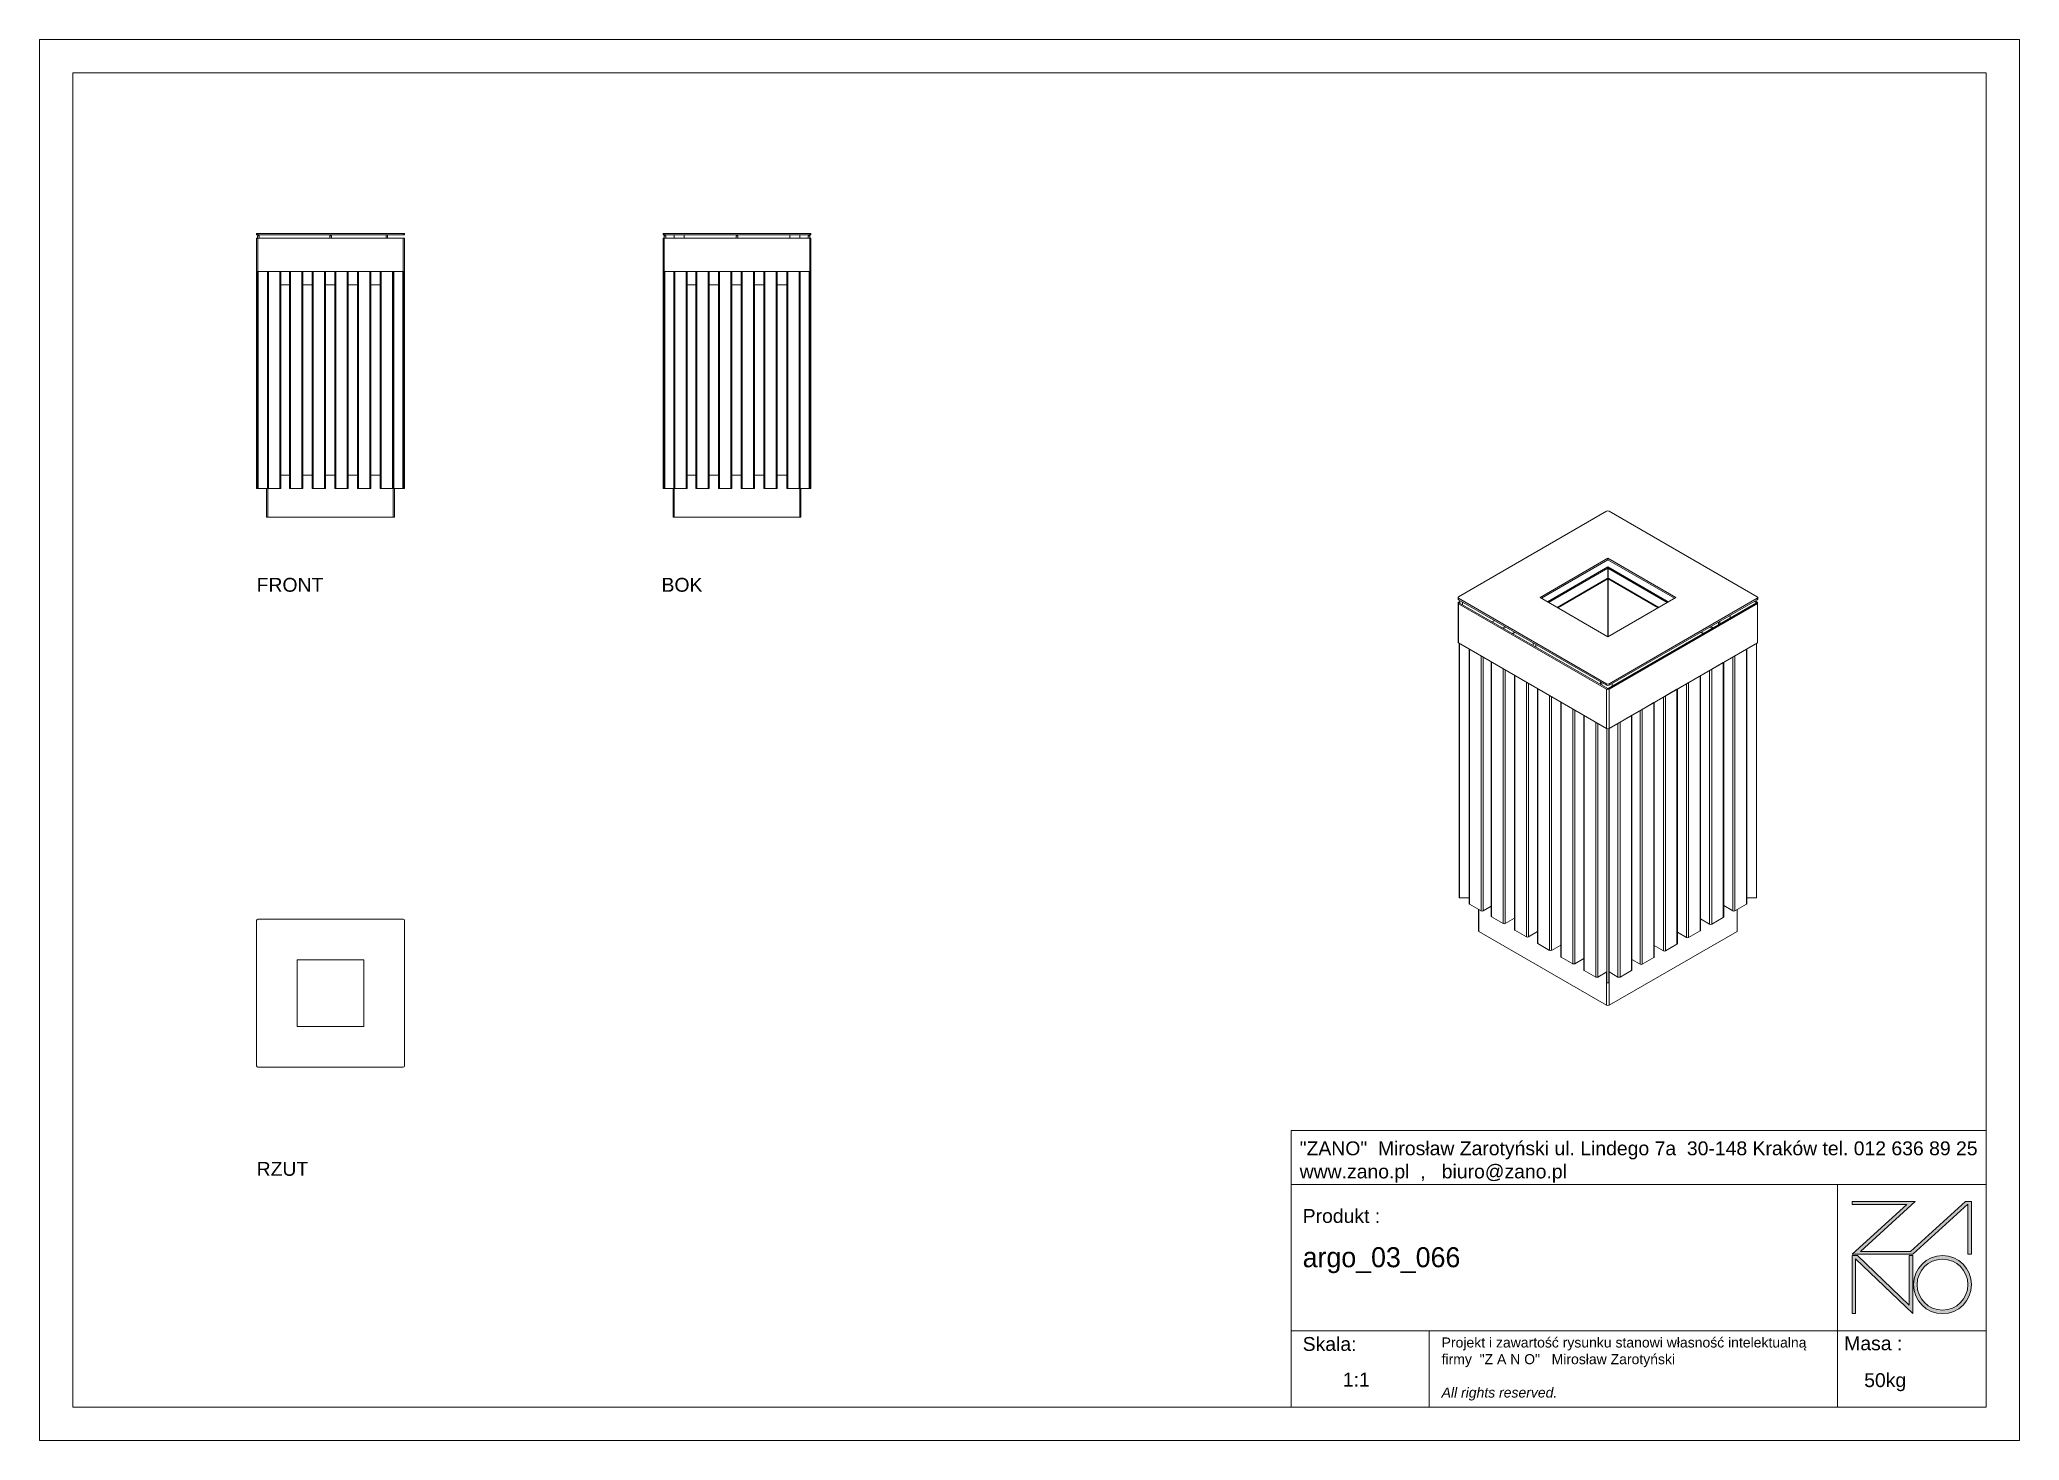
# Model space of a CAD drawing. Header units: millimetres. Extents: x 2136 to 8076, y -1910 to 2290.
import ezdxf

# ---------------------------------------------------------------- set-up
doc = ezdxf.new("R2010")
doc.units = ezdxf.units.MM
doc.layers.add('tabelka', color=155, linetype='Continuous')
doc.layers.add('WYMIAR', color=96, linetype='Continuous')

# ---------------------------------------------------------------- blocks, each defined once
blk = doc.blocks.new('zano')
at = {"layer": 'Defpoints', "lineweight": 5}
for points in [[(6270.2, 3716.2), (6270.2, 3707.4), (6434.8, 3707.4), (6270.2, 3558.4), (6452.4, 3558.4), (6617.9, 3708.2), (6617.9, 3558.4), (6628.6, 3558.4), (6628.6, 3716.2), (6610.7, 3716.2), (6446.1, 3567.2), (6295.4, 3567.2), (6459.9, 3716.2), (6270.2, 3716.2), (6270.2, 3707.4)], [(6270.2, 3554.4), (6286.2, 3554.4), (6441.7, 3405.6), (6441.7, 3554.4), (6452.4, 3554.4), (6452.4, 3380.5), (6281, 3544.6), (6281, 3380.5), (6270.2, 3380.5)]]:
    blk.add_hatch(color=251, dxfattribs=at).paths.add_polyline_path(points)
h = blk.add_hatch(color=251, dxfattribs=at)
h.paths.add_polyline_path([(6454.7, 3467.4, 1), (6628.6, 3467.4, 1)])
h.paths.add_polyline_path([(6617.9, 3467.4, -1), (6465.4, 3467.4, -1)], flags=16)
at = {"layer": 'Defpoints', "color": 251, "lineweight": 5}
blk.add_lwpolyline([(6434.8, 3707.4), (6270.2, 3558.4), (6452.4, 3558.4), (6617.9, 3708.2), (6617.9, 3558.4), (6628.6, 3558.4), (6628.6, 3716.2), (6610.7, 3716.2), (6446.1, 3567.2), (6295.4, 3567.2), (6459.9, 3716.2), (6270.2, 3716.2), (6270.2, 3707.4), (6432.1, 3707.4)], dxfattribs=at)
for points in [[(6270.2, 3716.2), (6270.2, 3707.4), (6434.8, 3707.4), (6270.2, 3558.4), (6452.4, 3558.4), (6617.9, 3708.2), (6617.9, 3558.4), (6628.6, 3558.4), (6628.6, 3716.2), (6610.7, 3716.2), (6446.1, 3567.2), (6295.4, 3567.2), (6459.9, 3716.2), (6270.2, 3716.2), (6270.2, 3707.4)], [(6270.2, 3554.4), (6286.2, 3554.4), (6441.7, 3405.6), (6441.7, 3554.4), (6452.4, 3554.4), (6452.4, 3380.5), (6281, 3544.6), (6281, 3380.5), (6270.2, 3380.5)]]:
    blk.add_lwpolyline(points, close=True, dxfattribs=at)
for radius in [87, 76.3]:
    blk.add_circle((6541.7, 3467.4), radius, dxfattribs=at)
blk = doc.blocks.new('TABELA')
at = {"layer": 'tabelka', "lineweight": 5}
for p, q in [((4587.4, 3929.4), (6672.4, 3929.4)), ((4587.4, 3767.6), (4587.4, 3929.4)), ((4587.4, 3929.4), (6672.4, 3929.4)), ((6226.5, 3767.6), (6226.5, 3329)), ((4587.4, 3329), (6672.4, 3329)), ((5001.6, 3329), (5001.6, 3100.4)), ((6226.5, 3329), (6226.5, 3100.4))]:
    blk.add_line(p, q, dxfattribs=at)
blk.add_lwpolyline([(4587.4, 3767.6), (6672.4, 3767.6), (6672.4, 3100.4), (4587.4, 3100.4)], close=True, dxfattribs=at)
blk.add_blockref('zano', (0, 0))
at = {"layer": 'tabelka', "lineweight": 5, "attachment_point": 1}
for s, insert, char_height, width in [('{\\fArial|b0|i0|c238|p34;"ZANO"  Mirosław Zarotyński ul. Lindego 7a  30-148 Kraków tel. 012 636 89 25\\Pwww.zano.pl  ,   biuro@zano.pl}', (4613, 3896.9), 41.595, 2040.38), ('{\\fArial|b0|i0|c238|p34;Produkt : }', (4622, 3694.1), 41.595, 265.273), ('{\\fCentury Gothic|b0|i0|c238|p34;argo_03_066}', (4622, 3579.5), 60, 713.135), ('{\\fArial|b0|i0|c238|p34;Skala: }', (4622, 3310.3), 41.595, 191.675), ('{\\fArial|b0|i0|c238|p34;Masa :}', (6246.7, 3312.2), 41.595, 200.457), ('{\\fArial|b0|i0|c238|p34;1:1}', (4742.5, 3203.5), 41.595, 42.482), ('{\\fArial|b0|i0|c238|p34;50kg}', (6306.7, 3201.8), 41.595, 42.482)]:
    blk.add_mtext(s, dxfattribs=dict(at, insert=insert, char_height=char_height, width=width))
at = {"layer": 'tabelka', "color": 1, "lineweight": 5, "insert": (5038.9, 3308.9), "char_height": 30, "width": 1186.12, "attachment_point": 1}
blk.add_mtext('{\\fArial|b0|i0|c0|p34;Projekt i zawartość rysunku stanowi własność intelektualną firmy \\fArial|b0|i0|c238|p34; "Z A N O"   Mirosław Zarotyński\\fArial|b0|i1|c238|p34;\\P\\PAll rights reserved.}', dxfattribs=at)
blk = doc.blocks.new('izometria')
at = {"color": 7, "linetype": 'Continuous', "lineweight": 15}
for p, q in [((1538, 1146.4), (1229.6, 968.3)), ((1851.7, 968.3), (1543.3, 1146.4)), ((1540.7, 1048.5), (1399.2, 966.8)), ((1540.7, 1045.2), (1402.1, 965.2)), ((1682.1, 966.8), (1540.7, 1048.5)), ((1540.7, 1048.5), (1540.7, 1045.2)), ((1679.3, 965.2), (1540.7, 1045.2)), ((1540.7, 1030.3), (1414.9, 957.8)), ((1540.7, 1027.9), (1417.1, 956.5)), ((1540.2, 1027.6), (1417.1, 956.5)), ((1434.9, 946.2), (1538.8, 1006.1)), ((1436.3, 945.4), (1540.2, 1005.3)), ((1538.8, 1006.1), (1540.2, 1005.3)), ((1540.2, 994.9), (1540.2, 1027.6)), ((1540.2, 885.5), (1540.2, 1005.3)), ((1540.2, 994.9), (1540.2, 994.9)), ((1666.4, 957.8), (1540.7, 1030.3)), ((1540.7, 1030.3), (1540.7, 1027.9)), ((1664.3, 956.5), (1540.7, 1027.9)), ((1664.3, 956.5), (1541.2, 1027.6)), ((1541.2, 994.9), (1541.2, 1027.6)), ((1542.6, 1006.1), (1541.2, 1005.3)), ((1541.2, 1005.3), (1645, 945.4)), ((1541.2, 885.5), (1541.2, 1005.3)), ((1541.2, 994.9), (1541.2, 994.9)), ((1542.6, 1006.1), (1646.4, 946.2)), ((1228.5, 966.8), (1228.5, 963.6)), ((1228.5, 955.4), (1228.5, 873.7)), ((1229.6, 965.3), (1538, 787.2)), ((1229.6, 965.3), (1229.6, 962)), ((1229.6, 962), (1538, 784)), ((1232.3, 958.4), (1229.6, 956.9)), ((1229.6, 956.9), (1231.7, 955.7)), ((1231.7, 955.1), (1229.6, 953.9)), ((1229.6, 953.9), (1229.6, 872.2)), ((1229.6, 953.9), (1538, 775.8)), ((1232.3, 956), (1231.7, 955.7)), ((1231.7, 955.1), (1540.2, 777)), ((1232.3, 960.5), (1232.3, 954.8)), ((1237.3, 951.9), (1237.3, 957.6)), ((1399.2, 966.8), (1540.7, 885.2)), ((1540.7, 885.2), (1682.1, 966.8)), ((1541.2, 777), (1850.1, 955.4)), ((1543.3, 787.2), (1851.7, 965.3)), ((1543.3, 784), (1851.7, 962)), ((1543.3, 775.8), (1852.2, 954.1)), ((1850.1, 955.4), (1845.2, 958.2)), ((1852.2, 956.6), (1847.3, 959.5)), ((1852.2, 956.6), (1850.1, 955.4)), ((1850.1, 955.4), (1852.2, 954.1)), ((1850.1, 955.4), (1850.1, 955.4)), ((1851.7, 965.3), (1851.7, 962)), ((1852.2, 956.6), (1852.2, 954.1)), ((1852.2, 954.1), (1852.2, 872.5)), ((1852.8, 963.6), (1852.8, 966.8)), ((1304.8, 918.6), (1299.8, 915.8)), ((1770.9, 909.7), (1770.9, 915.4)), ((1773.7, 911.3), (1773.7, 917)), ((1795, 923.5), (1795, 929.3)), ((1229.6, 872.2), (1538, 694.2)), ((1230.9, 341.8), (1230.9, 871.4)), ((1326, 906.4), (1321, 903.5)), ((1328.1, 905.2), (1323.2, 902.3)), ((1341, 892), (1346, 894.9)), ((1342.4, 891.2), (1347.4, 894)), ((1385.2, 872.2), (1385.2, 866.5)), ((1390.2, 863.6), (1390.2, 869.3)), ((1543.3, 694.2), (1852.2, 872.5)), ((1733.9, 894), (1738.9, 891.2)), ((1735.4, 894.9), (1740.3, 892)), ((1758.2, 902.3), (1753.2, 905.2)), ((1760.3, 903.5), (1755.4, 906.4)), ((1850.4, 341.8), (1850.4, 871.4)), ((1251.3, 859.7), (1251.3, 329.7)), ((1276.2, 845.3), (1252.2, 859.2)), ((1252.2, 328.4), (1252.2, 859.2)), ((1276.2, 845.3), (1276.2, 314.6)), ((1297.6, 833), (1297.6, 302.9)), ((1322.5, 818.6), (1298.4, 832.5)), ((1298.4, 301.7), (1298.4, 832.5)), ((1780.9, 831.3), (1756.9, 817.5)), ((1780.9, 831.3), (1780.9, 300.6)), ((1781.8, 301.8), (1781.8, 831.8)), ((1829.2, 859.2), (1805.1, 845.3)), ((1805.1, 314.6), (1805.1, 845.3)), ((1829.2, 859.2), (1829.2, 328.4)), ((1830, 329.7), (1830, 859.7)), ((1322.5, 818.6), (1322.5, 287.8)), ((1345.8, 805.1), (1345.8, 275.1)), ((1370.7, 790.7), (1346.7, 804.6)), ((1346.7, 273.9), (1346.7, 804.6)), ((1370.7, 790.7), (1370.7, 260)), ((1525.1, 785.7), (1525.1, 791.4)), ((1527.9, 784.1), (1527.9, 789.8)), ((1538, 787.2), (1538, 784)), ((1543.3, 787.2), (1543.3, 784)), ((1549.2, 781.6), (1549.2, 787.4)), ((1732.7, 803.5), (1708.6, 789.6)), ((1708.6, 258.8), (1708.6, 789.6)), ((1732.7, 803.5), (1732.7, 272.7)), ((1733.5, 274), (1733.5, 804)), ((1756.9, 286.7), (1756.9, 817.5)), ((1394, 777.3), (1394, 247.2)), ((1419, 762.9), (1394.9, 776.8)), ((1394.9, 246), (1394.9, 776.8)), ((1419, 762.9), (1419, 232.1)), ((1442.3, 749.4), (1442.3, 219.4)), ((1467.2, 735), (1443.2, 748.9)), ((1443.2, 218.2), (1443.2, 748.9)), ((1538, 775.8), (1540.2, 777)), ((1538, 775.8), (1538, 694.2)), ((1541.2, 777), (1543.3, 775.8)), ((1543.3, 775.8), (1543.3, 694.2)), ((1636.2, 747.8), (1612.1, 733.9)), ((1636.2, 747.8), (1636.2, 217)), ((1637.1, 218.2), (1637.1, 748.3)), ((1684.4, 775.6), (1660.4, 761.7)), ((1660.4, 231), (1660.4, 761.7)), ((1684.4, 775.6), (1684.4, 244.9)), ((1685.3, 246.1), (1685.3, 776.1)), ((1467.2, 735), (1467.2, 204.3)), ((1490.5, 721.6), (1490.5, 191.5)), ((1515.5, 707.2), (1491.4, 721.1)), ((1491.4, 190.3), (1491.4, 721.1)), ((1515.5, 707.2), (1515.5, 176.4)), ((1589.9, 721.1), (1565.9, 707.2)), ((1565.9, 176.4), (1565.9, 707.2)), ((1589.9, 721.1), (1589.9, 190.3)), ((1590.8, 191.5), (1590.8, 721.6)), ((1612.1, 203.1), (1612.1, 733.9)), ((1538.2, 164.5), (1538.2, 694.1)), ((1543.2, 164.5), (1543.2, 694.1)), ((1231.4, 341.5), (1251.3, 341.5)), ((1830, 341.5), (1849.9, 341.5)), ((1276.2, 314.6), (1252.2, 328.4)), ((1270.9, 317.6), (1270.9, 272.8)), ((1297.6, 324.4), (1280.5, 314.6)), ((1322.5, 287.8), (1298.4, 301.7)), ((1345.8, 298.9), (1326.7, 287.8)), ((1752.6, 286.7), (1733.5, 297.7)), ((1780.9, 300.6), (1756.9, 286.7)), ((1800.9, 314.6), (1781.8, 325.6)), ((1829.2, 328.4), (1805.1, 314.6)), ((1809.7, 271.5), (1809.7, 317.2)), ((1272, 271.2), (1538, 117.7)), ((1370.7, 260), (1346.7, 273.9)), ((1394, 271), (1375, 260)), ((1543.3, 117.7), (1809.7, 271.5)), ((1704.4, 258.8), (1685.3, 269.9)), ((1732.7, 272.7), (1708.6, 258.8)), ((1419, 232.1), (1394.9, 246)), ((1442.3, 243.2), (1423.2, 232.1)), ((1467.2, 204.3), (1443.2, 218.2)), ((1490.5, 215.3), (1471.5, 204.3)), ((1607.9, 203.1), (1590.8, 213)), ((1636.2, 217), (1612.1, 203.1)), ((1656.1, 231), (1637.1, 242)), ((1684.4, 244.9), (1660.4, 231)), ((1515.5, 176.4), (1491.4, 190.3)), ((1538.2, 187.1), (1519.7, 176.4)), ((1561.6, 176.4), (1543.2, 187.1)), ((1589.9, 190.3), (1565.9, 176.4)), ((1542.7, 164.2), (1538.7, 164.2))]:
    blk.add_line(p, q, dxfattribs=at)
at = {"color": 8, "linetype": 'Continuous', "lineweight": 15}
for p, q in [((1231.7, 955.7), (1231.7, 955.1)), ((1231.4, 341.5), (1231.4, 871.2)), ((1849.9, 341.5), (1849.9, 871.2)), ((1280.5, 314.6), (1280.5, 842.9)), ((1800.9, 842.9), (1800.9, 314.6)), ((1326.7, 287.8), (1326.7, 816.1)), ((1375, 260), (1375, 788.3)), ((1704.4, 787.1), (1704.4, 258.8)), ((1752.6, 815), (1752.6, 286.7)), ((1423.2, 232.1), (1423.2, 760.4)), ((1656.1, 759.3), (1656.1, 231)), ((1471.5, 204.3), (1471.5, 732.6)), ((1519.7, 176.4), (1519.7, 704.7)), ((1561.6, 704.7), (1561.6, 176.4)), ((1607.9, 731.4), (1607.9, 203.1)), ((1538.7, 164.2), (1538.7, 693.9)), ((1542.7, 164.2), (1542.7, 693.9)), ((1272, 271.2), (1272, 317)), ((1538, 117.7), (1538, 187)), ((1543.3, 117.7), (1543.3, 187))]:
    blk.add_line(p, q, dxfattribs=at)
at = {"color": 7, "linetype": 'Continuous', "lineweight": 15, "flags": 128}
for points in [[(1230.9, 341.8), (1230.9, 341.8), (1231, 341.7), (1231, 341.7), (1231.1, 341.6), (1231.2, 341.6), (1231.2, 341.6), (1231.3, 341.5), (1231.4, 341.5)], [(1849.9, 341.5), (1850, 341.5), (1850.1, 341.6), (1850.2, 341.6), (1850.3, 341.6), (1850.3, 341.7), (1850.4, 341.7), (1850.4, 341.8), (1850.4, 341.8)], [(1538.7, 164.2), (1538.6, 164.2), (1538.5, 164.2), (1538.4, 164.2), (1538.3, 164.3), (1538.3, 164.3), (1538.2, 164.4), (1538.2, 164.4), (1538.2, 164.5)], [(1543.2, 164.5), (1543.2, 164.4), (1543.1, 164.4), (1543.1, 164.3), (1543, 164.3), (1542.9, 164.2), (1542.9, 164.2), (1542.8, 164.2), (1542.7, 164.2)]]:
    blk.add_lwpolyline(points, dxfattribs=at)
at = {"color": 7, "linetype": 'Continuous', "lineweight": 15}
for centre, radius, start, end in [((1540.7, 1141.3), 5.69, 62.6099, 117.3901), ((1540.7, 1026.6), 1.08, 62.61, 117.39), ((1540.7, 994), 1.08, 62.61, 117.39), ((1230.2, 966.8), 1.62, 110.7838, 249.2162), ((1230.4, 963.7), 1.86, 185.6936, 245.6258), ((1230.2, 955.4), 1.62, 110.7838, 249.2162), ((1231.8, 955.4), 0.306, 110.7839, 249.2161), ((1851.2, 966.8), 1.62, 290.7838, 69.2162), ((1851, 963.7), 1.86, 294.3742, 354.3064), ((1230.4, 873.9), 1.86, 185.6936, 245.6258), ((1540.7, 792.3), 5.69, 242.6099, 297.3901), ((1540.7, 789), 5.69, 242.6099, 297.3901), ((1540.7, 780.9), 5.69, 242.6099, 297.3901), ((1540.7, 778), 1.08, 242.61, 297.39), ((1540.7, 699.2), 5.69, 242.6099, 297.3901), ((1252.8, 329.8), 1.51, 185.6939, 245.6253), ((1278.3, 318.6), 4.61, 242.6098, 297.3903), ((1299.1, 303.1), 1.51, 185.694, 245.6254), ((1780.3, 302), 1.51, 294.3748, 354.3057), ((1803, 318.6), 4.61, 242.6097, 297.3902), ((1828.5, 329.8), 1.51, 294.3747, 354.3061), ((1272.8, 272.9), 1.86, 185.6956, 245.6248), ((1324.6, 291.9), 4.61, 242.6098, 297.3903), ((1347.3, 275.2), 1.51, 185.6941, 245.6252), ((1372.8, 264.1), 4.61, 242.6098, 297.3903), ((1706.5, 262.9), 4.61, 242.6097, 297.3902), ((1732, 274.1), 1.51, 294.3749, 354.3056), ((1754.7, 290.8), 4.61, 242.6098, 297.3901), ((1395.6, 247.4), 1.51, 185.6942, 245.6252), ((1421.1, 236.2), 4.61, 242.6098, 297.3903), ((1443.8, 219.5), 1.51, 185.694, 245.6253), ((1635.5, 218.4), 1.51, 294.3748, 354.3057), ((1658.3, 235.1), 4.61, 242.6097, 297.3902), ((1683.8, 246.2), 1.51, 294.3748, 354.3058), ((1469.3, 208.4), 4.61, 242.6098, 297.3903), ((1492, 191.7), 1.51, 185.6941, 245.6252), ((1517.6, 180.5), 4.61, 242.6098, 297.3903), ((1563.7, 180.5), 4.61, 242.6097, 297.3902), ((1589.3, 191.7), 1.51, 294.3748, 354.3059), ((1610, 207.2), 4.61, 242.6099, 297.3901), ((1540.7, 122.7), 5.69, 242.6097, 297.3903)]:
    blk.add_arc(centre, radius, start, end, dxfattribs=at)
blk = doc.blocks.new('front')
at = {"color": 7, "linetype": 'Continuous', "lineweight": 15}
for p, q in [((-1687, 1590.2), (-1687, 1586.2)), ((-1687, 1590.2), (-1683.3, 1590.2)), ((-1687, 1586.2), (-1683.3, 1586.2)), ((-1687, 1576.2), (-1687, 1476.2)), ((-1687, 1576.2), (-1683.3, 1576.2)), ((-1684, 1583.9), (-1684, 1576.2)), ((-1683.3, 1590.2), (-1683.3, 1586.2)), ((-1683.3, 1590.2), (-1247, 1590.2)), ((-1683.3, 1586.2), (-1247, 1586.2)), ((-1683.3, 1576.2), (-1683.3, 1476.2)), ((-1683.3, 1576.2), (-1247, 1576.2)), ((-1679, 1576.2), (-1679, 1583.9)), ((-1467.6, 1583.9), (-1467.6, 1576.2)), ((-1462.6, 1576.2), (-1462.6, 1583.9)), ((-1298.3, 1576.2), (-1298.3, 1586.2)), ((-1294.3, 1576.2), (-1294.3, 1586.2)), ((-1247, 1590.2), (-1247, 1586.2)), ((-1247, 1590.2), (-1243.3, 1590.2)), ((-1247, 1586.2), (-1243.3, 1586.2)), ((-1247, 1576.2), (-1247, 1476.2)), ((-1247, 1576.2), (-1243.3, 1576.2)), ((-1243.3, 1590.2), (-1243.3, 1586.2)), ((-1243.3, 1576.2), (-1243.3, 1476.2)), ((-1687, 1476.2), (-1683.3, 1476.2)), ((-1687, 826.2), (-1687, 1476.2)), ((-1685.7, 1476.2), (-1685.7, 826.2)), ((-1685.6, 826.2), (-1685.6, 1476.2)), ((-1683.3, 1476.2), (-1247, 1476.2)), ((-1682.7, 826.2), (-1682.7, 1476.2)), ((-1682, 826.2), (-1682, 1476.2)), ((-1654.5, 826.2), (-1654.5, 1476.2)), ((-1654.3, 1476.2), (-1654.3, 826.2)), ((-1651.3, 826.2), (-1651.3, 1476.2)), ((-1617.3, 1476.2), (-1651.3, 1476.2)), ((-1617.3, 1476.2), (-1617.3, 826.2)), ((-1614.3, 826.2), (-1614.3, 1476.2)), ((-1614.3, 1436.2), (-1588.9, 1436.2)), ((-1588.9, 1476.2), (-1588.9, 826.2)), ((-1585.9, 826.2), (-1585.9, 1476.2)), ((-1551.9, 1476.2), (-1585.9, 1476.2)), ((-1551.9, 1476.2), (-1551.9, 826.2)), ((-1548.9, 826.2), (-1548.9, 1476.2)), ((-1548.9, 1436.2), (-1520.7, 1436.2)), ((-1520.7, 1476.2), (-1520.7, 826.2)), ((-1517.7, 826.2), (-1517.7, 1476.2)), ((-1483.7, 1476.2), (-1517.7, 1476.2)), ((-1483.7, 1476.2), (-1483.7, 826.2)), ((-1480.7, 826.2), (-1480.7, 1476.2)), ((-1480.7, 1436.2), (-1452.4, 1436.2)), ((-1452.4, 1476.2), (-1452.4, 826.2)), ((-1449.4, 826.2), (-1449.4, 1476.2)), ((-1415.4, 1476.2), (-1449.4, 1476.2)), ((-1415.4, 1476.2), (-1415.4, 826.2)), ((-1412.4, 826.2), (-1412.4, 1476.2)), ((-1412.4, 1436.2), (-1384.2, 1436.2)), ((-1384.2, 1476.2), (-1384.2, 826.2)), ((-1381.2, 826.2), (-1381.2, 1476.2)), ((-1347.2, 1476.2), (-1381.2, 1476.2)), ((-1347.2, 1476.2), (-1347.2, 826.2)), ((-1344.2, 826.2), (-1344.2, 1476.2)), ((-1344.2, 1436.2), (-1316, 1436.2)), ((-1316, 1476.2), (-1316, 826.2)), ((-1313, 826.2), (-1313, 1476.2)), ((-1279, 1476.2), (-1313, 1476.2)), ((-1279, 1476.2), (-1279, 826.2)), ((-1276, 826.2), (-1276, 1476.2)), ((-1275.8, 826.2), (-1275.8, 1476.2)), ((-1248.3, 826.2), (-1248.3, 1476.2)), ((-1247.5, 826.2), (-1247.5, 1476.2)), ((-1247, 1476.2), (-1243.3, 1476.2)), ((-1244.7, 826.2), (-1244.7, 1476.2)), ((-1244.6, 826.2), (-1244.6, 1476.2)), ((-1243.3, 826.2), (-1243.3, 1476.2)), ((-1614.3, 866.2), (-1588.9, 866.2)), ((-1548.9, 866.2), (-1520.7, 866.2)), ((-1480.7, 866.2), (-1452.4, 866.2)), ((-1412.4, 866.2), (-1384.2, 866.2)), ((-1344.2, 866.2), (-1316, 866.2)), ((-1685.7, 826.2), (-1687, 826.2)), ((-1685.7, 826.2), (-1685.6, 826.2)), ((-1685.6, 826.2), (-1682.7, 826.2)), ((-1682.7, 826.2), (-1682, 826.2)), ((-1682, 826.2), (-1654.5, 826.2)), ((-1657, 740.2), (-1657, 826.2)), ((-1654.5, 826.2), (-1654.3, 826.2)), ((-1654.3, 826.2), (-1651.3, 826.2)), ((-1617.3, 826.2), (-1651.3, 826.2)), ((-1617.3, 826.2), (-1614.3, 826.2)), ((-1588.9, 826.2), (-1585.9, 826.2)), ((-1551.9, 826.2), (-1585.9, 826.2)), ((-1551.9, 826.2), (-1548.9, 826.2)), ((-1520.7, 826.2), (-1517.7, 826.2)), ((-1483.7, 826.2), (-1517.7, 826.2)), ((-1483.7, 826.2), (-1480.7, 826.2)), ((-1452.4, 826.2), (-1449.4, 826.2)), ((-1415.4, 826.2), (-1449.4, 826.2)), ((-1415.4, 826.2), (-1412.4, 826.2)), ((-1384.2, 826.2), (-1381.2, 826.2)), ((-1347.2, 826.2), (-1381.2, 826.2)), ((-1347.2, 826.2), (-1344.2, 826.2)), ((-1316, 826.2), (-1313, 826.2)), ((-1279, 826.2), (-1313, 826.2)), ((-1279, 826.2), (-1276, 826.2)), ((-1275.8, 826.2), (-1276, 826.2)), ((-1248.3, 826.2), (-1275.8, 826.2)), ((-1273.3, 740.2), (-1273.3, 826.2)), ((-1247.5, 826.2), (-1248.3, 826.2)), ((-1244.7, 826.2), (-1247.5, 826.2)), ((-1244.6, 826.2), (-1244.7, 826.2)), ((-1244.6, 826.2), (-1243.3, 826.2)), ((-1657, 740.2), (-1653.3, 740.2)), ((-1653.3, 740.2), (-1277, 740.2)), ((-1277, 740.2), (-1273.3, 740.2))]:
    blk.add_line(p, q, dxfattribs=at)
at = {"color": 8, "linetype": 'Continuous', "lineweight": 15}
for p, q in [((-1679, 1583.9), (-1684, 1583.9)), ((-1462.6, 1583.9), (-1467.6, 1583.9)), ((-1653.3, 740.2), (-1653.3, 826.2)), ((-1277, 740.2), (-1277, 826.2))]:
    blk.add_line(p, q, dxfattribs=at)
at = {"color": 7, "linetype": 'Continuous', "lineweight": 15}
for centre, start, end in [((-1681.7, 1583.9), 90, 180), ((-1681.3, 1583.9), 0, 90), ((-1465.3, 1583.9), 90, 180), ((-1464.9, 1583.9), 0, 90)]:
    blk.add_arc(centre, 2.3, start, end, dxfattribs=at)
blk = doc.blocks.new('bok')
at = {"color": 7, "linetype": 'Continuous', "lineweight": 15}
for p, q in [((-467.6, 1590.2), (-467.6, 1586.2)), ((-467.6, 1590.2), (-463.9, 1590.2)), ((-467.6, 1586.2), (-463.9, 1586.2)), ((-467.6, 1576.2), (-467.6, 1476.2)), ((-467.6, 1576.2), (-463.9, 1576.2)), ((-464.6, 1583.9), (-464.6, 1576.2)), ((-463.9, 1590.2), (-463.9, 1586.2)), ((-463.9, 1590.2), (-27.7, 1590.2)), ((-463.9, 1586.2), (-27.7, 1586.2)), ((-463.9, 1576.2), (-463.9, 1476.2)), ((-463.9, 1576.2), (-27.1, 1576.2)), ((-459.6, 1576.2), (-459.6, 1583.9)), ((-434.6, 1576.2), (-434.6, 1586.2)), ((-404.6, 1576.2), (-404.6, 1586.2)), ((-248.3, 1583.9), (-248.3, 1576.2)), ((-243.3, 1576.2), (-243.3, 1583.9)), ((-87, 1576.2), (-87, 1586.2)), ((-57, 1576.2), (-57, 1586.2)), ((-32, 1583.9), (-32, 1576.2)), ((-27.7, 1590.2), (-27.7, 1586.2)), ((-27.7, 1590.2), (-24, 1590.2)), ((-27.7, 1586.2), (-24, 1586.2)), ((-27.1, 1576.2), (-27.1, 1476.2)), ((-27, 1552.2), (-27.1, 1552.2)), ((-27, 1576.2), (-27, 1583.9)), ((-27, 1576.2), (-27, 1544.3)), ((-24, 1576.2), (-27, 1576.2)), ((-24, 1590.2), (-24, 1586.2)), ((-24, 1576.2), (-24, 1476.2)), ((-27.1, 1534.2), (-27, 1534.2)), ((-27, 1544.3), (-27, 1542.1)), ((-27, 1542.1), (-27, 1479.2)), ((-467.6, 1476.2), (-463.9, 1476.2)), ((-467.6, 1476.2), (-467.6, 826.2)), ((-466.4, 1476.2), (-466.4, 826.2)), ((-466.2, 826.2), (-466.2, 1476.2)), ((-463.9, 1476.2), (-27.1, 1476.2)), ((-463.4, 826.2), (-463.4, 1476.2)), ((-462.7, 826.2), (-462.7, 1476.2)), ((-435.1, 826.2), (-435.1, 1476.2)), ((-435, 1476.2), (-435, 826.2)), ((-432, 826.2), (-432, 1476.2)), ((-398, 1476.2), (-432, 1476.2)), ((-398, 1476.2), (-398, 826.2)), ((-395, 826.2), (-395, 1476.2)), ((-395, 1436.2), (-369.5, 1436.2)), ((-369.5, 1476.2), (-369.5, 826.2)), ((-366.5, 826.2), (-366.5, 1476.2)), ((-332.5, 1476.2), (-366.5, 1476.2)), ((-332.5, 1476.2), (-332.5, 826.2)), ((-329.5, 826.2), (-329.5, 1476.2)), ((-329.5, 1436.2), (-301.3, 1436.2)), ((-301.3, 1476.2), (-301.3, 826.2)), ((-298.3, 826.2), (-298.3, 1476.2)), ((-264.3, 1476.2), (-298.3, 1476.2)), ((-264.3, 1476.2), (-264.3, 826.2)), ((-261.3, 826.2), (-261.3, 1476.2)), ((-261.3, 1436.2), (-233.1, 1436.2)), ((-233.1, 1476.2), (-233.1, 826.2)), ((-230.1, 826.2), (-230.1, 1476.2)), ((-196.1, 1476.2), (-230.1, 1476.2)), ((-196.1, 1476.2), (-196.1, 826.2)), ((-193.1, 826.2), (-193.1, 1476.2)), ((-193.1, 1436.2), (-164.9, 1436.2)), ((-164.9, 1476.2), (-164.9, 826.2)), ((-161.9, 826.2), (-161.9, 1476.2)), ((-127.9, 1476.2), (-161.9, 1476.2)), ((-127.9, 1476.2), (-127.9, 826.2)), ((-124.9, 826.2), (-124.9, 1476.2)), ((-124.9, 1436.2), (-96.6, 1436.2)), ((-96.6, 1476.2), (-96.6, 826.2)), ((-93.6, 826.2), (-93.6, 1476.2)), ((-59.6, 1476.2), (-93.6, 1476.2)), ((-59.6, 1476.2), (-59.6, 826.2)), ((-56.6, 826.2), (-56.6, 1476.2)), ((-56.5, 826.2), (-56.5, 1476.2)), ((-28.9, 826.2), (-28.9, 1476.2)), ((-28.2, 826.2), (-28.2, 1476.2)), ((-27.1, 1479.2), (-27, 1479.2)), ((-27.1, 1476.2), (-26.5, 1476.2)), ((-27, 1479.2), (-27, 1476.2)), ((-24, 1476.2), (-26.5, 1476.2)), ((-25.4, 826.2), (-25.4, 1476.2)), ((-25.2, 826.2), (-25.2, 1476.2)), ((-24, 1476.2), (-24, 826.2)), ((-395, 866.2), (-369.5, 866.2)), ((-329.5, 866.2), (-301.3, 866.2)), ((-261.3, 866.2), (-233.1, 866.2)), ((-193.1, 866.2), (-164.9, 866.2)), ((-124.9, 866.2), (-96.6, 866.2)), ((-467.6, 826.2), (-466.4, 826.2)), ((-466.2, 826.2), (-466.4, 826.2)), ((-463.4, 826.2), (-466.2, 826.2)), ((-462.7, 826.2), (-463.4, 826.2)), ((-435.1, 826.2), (-462.7, 826.2)), ((-437.6, 740.2), (-437.6, 826.2)), ((-435, 826.2), (-435.1, 826.2)), ((-435, 826.2), (-432, 826.2)), ((-398, 826.2), (-432, 826.2)), ((-398, 826.2), (-395, 826.2)), ((-369.5, 826.2), (-366.5, 826.2)), ((-332.5, 826.2), (-366.5, 826.2)), ((-332.5, 826.2), (-329.5, 826.2)), ((-301.3, 826.2), (-298.3, 826.2)), ((-264.3, 826.2), (-298.3, 826.2)), ((-264.3, 826.2), (-261.3, 826.2)), ((-233.1, 826.2), (-230.1, 826.2)), ((-196.1, 826.2), (-230.1, 826.2)), ((-196.1, 826.2), (-193.1, 826.2)), ((-164.9, 826.2), (-161.9, 826.2)), ((-127.9, 826.2), (-161.9, 826.2)), ((-127.9, 826.2), (-124.9, 826.2)), ((-96.6, 826.2), (-93.6, 826.2)), ((-59.6, 826.2), (-93.6, 826.2)), ((-59.6, 826.2), (-56.6, 826.2)), ((-57.1, 740.2), (-57.1, 826.2)), ((-57, 743.2), (-57, 826.2)), ((-56.6, 826.2), (-56.5, 826.2)), ((-56.5, 826.2), (-28.9, 826.2)), ((-54, 740.2), (-54, 826.2)), ((-28.9, 826.2), (-28.2, 826.2)), ((-28.2, 826.2), (-25.4, 826.2)), ((-25.4, 826.2), (-25.2, 826.2)), ((-24, 826.2), (-25.2, 826.2)), ((-437.6, 740.2), (-433.9, 740.2)), ((-433.9, 740.2), (-57.1, 740.2)), ((-57.1, 743.2), (-57, 743.2)), ((-57.1, 740.2), (-57, 740.2)), ((-57, 743.2), (-57, 740.2)), ((-54, 740.2), (-57, 740.2))]:
    blk.add_line(p, q, dxfattribs=at)
at = {"color": 8, "linetype": 'Continuous', "lineweight": 15}
for p, q in [((-459.6, 1583.9), (-464.6, 1583.9)), ((-243.3, 1583.9), (-248.3, 1583.9)), ((-27, 1583.9), (-32, 1583.9)), ((-433.9, 740.2), (-433.9, 826.2))]:
    blk.add_line(p, q, dxfattribs=at)
at = {"color": 7, "linetype": 'Continuous', "lineweight": 15}
for centre, start, end in [((-462.3, 1583.9), 90, 180), ((-461.9, 1583.9), 0, 90), ((-246, 1583.9), 90, 180), ((-245.6, 1583.9), 0, 90), ((-29.7, 1583.9), 90, 180), ((-29.3, 1583.9), 0, 90)]:
    blk.add_arc(centre, 2.3, start, end, dxfattribs=at)
blk = doc.blocks.new('rzut')
at = {"color": 7, "linetype": 'Continuous', "lineweight": 15}
for p, q in [((-467.6, -648.5), (-467.6, -1084.7)), ((-27.7, -644.8), (-463.9, -644.8)), ((-24, -1084.7), (-24, -648.5)), ((-345.8, -766.6), (-345.8, -966.6)), ((-145.8, -766.6), (-345.8, -766.6)), ((-145.8, -966.6), (-145.8, -766.6)), ((-345.8, -966.6), (-145.8, -966.6)), ((-463.9, -1088.4), (-27.7, -1088.4)), ((-27.1, -1088.4), (-27.1, -1088.4)), ((-24, -1085.4), (-24, -1085.4))]:
    blk.add_line(p, q, dxfattribs=at)
for centre, start, end in [((-463.9, -648.5), 90, 180), ((-27.7, -648.5), 0, 90), ((-463.9, -1084.7), 180, 270), ((-27.7, -1084.7), 270, 0)]:
    blk.add_arc(centre, 3.7, start, end, dxfattribs=at)

msp = doc.modelspace()

# ---------------------------------------------------------------- linework, layer by layer
at = {"layer": 'tabelka', "lineweight": 5}
for points in [[(2136.2, 2290.5), (8076.2, 2290.5), (8076.2, -1909.5), (2136.2, -1909.5)], [(2236.2, 2190.5), (7976.2, 2190.5), (7976.2, -1809.5), (2236.2, -1809.5)]]:
    msp.add_lwpolyline(points, close=True, dxfattribs=at)

# ---------------------------------------------------------------- block references
for name, p in [('front', (4474.4, 118.7)), ('bok', (4474.4, 118.7)), ('rzut', (3255, 298.2)), ('TABELA', (1303.8, -4909.9))]:
    msp.add_blockref(name, p)
at = {"xscale": 1.44, "yscale": 1.44, "zscale": 1.44}
msp.add_blockref('izometria', (4623.1, -774.4), dxfattribs=at)

# ---------------------------------------------------------------- texts
at = {"layer": 'WYMIAR', "char_height": 41.595, "width": 196.525, "attachment_point": 1}
for s, insert in [('{\\f@Arial Unicode MS|b0|i0|c238|p34;FRONT}', (2787.4, 676.6)), ('{\\f@Arial Unicode MS|b0|i0|c238|p34;BOK}', (4002.2, 676.6)), ('{\\f@Arial Unicode MS|b0|i0|c238|p34;RZUT}', (2787.4, -1074.6))]:
    msp.add_mtext(s, dxfattribs=dict(at, insert=insert))

doc.saveas('drawing.dxf')
